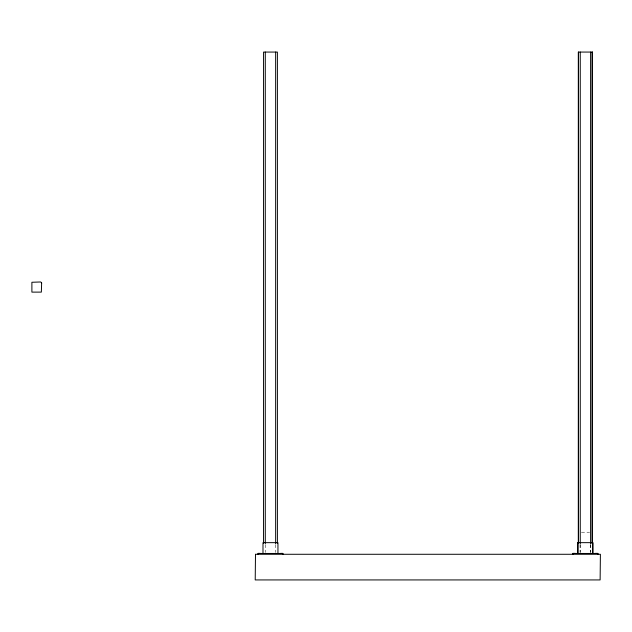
<?xml version="1.0" encoding="UTF-8"?>
<svg xmlns="http://www.w3.org/2000/svg" width="632" height="632" viewBox="0 0 632 632"><rect width="100%" height="100%" fill="white"/><g stroke="black" fill="none" stroke-linecap="round" stroke-linejoin="round"><path stroke-width="0.47" stroke-dasharray="3.16 2.37" d="M581.408 532.223L589.601 532.223M590.604 544.571L590.604 552.471M590.407 544.571L590.407 552.471M580.255 544.571L580.255 552.471M580.05 544.571L580.05 552.471M275.647 544.571L275.647 552.471M265.29 544.571L265.29 552.471"/><path stroke-width="0.95" d="M592.334 52.069L578.319 52.069L578.304 543.583M258.109 553.379L260.368 553.379M280.537 553.379L282.781 553.379M572.869 553.379L575.325 553.379M595.297 553.379L597.738 553.379M597.904 554.28L597.904 553.458L572.758 553.458L572.758 554.28M597.698 553.458L597.698 554.28M592.903 553.458L592.903 542.659L577.956 542.659L577.956 553.458M592.697 542.659L592.697 553.458M592.5 542.659L592.5 553.458M592.35 52.069L592.35 543.583M592.152 52.069L592.152 543.583M590.604 52.069L590.604 543.583M580.255 52.069L580.255 543.583M578.501 52.069L578.501 543.583M577.751 542.659L577.751 553.458M572.955 553.458L572.955 554.28M282.938 554.28L282.938 553.458L257.998 553.458L257.998 554.28M277.946 553.458L277.946 542.659L262.991 542.659L262.991 553.458M277.393 543.583L277.393 52.069L263.56 52.069L263.544 543.583M275.647 52.069L275.647 543.583M265.29 52.069L265.29 543.583M41.649 282.907L41.349 292.11L31.892 292.126L31.892 282.267L40.724 281.975L41.649 282.907M255.494 554.28L255.217 579.931L600.124 579.931L600.4 554.28L255.494 554.28"/></g></svg>
